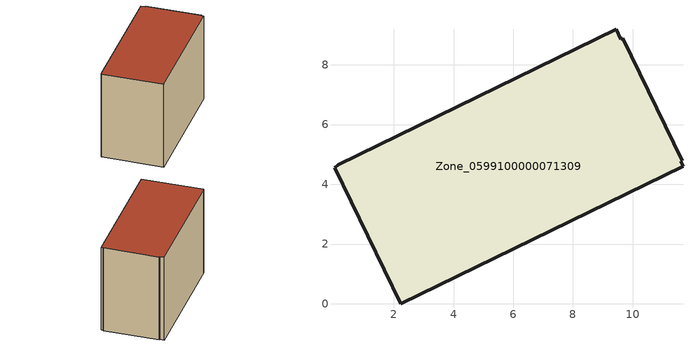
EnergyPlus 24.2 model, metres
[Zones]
Zone_0599100000071309
 floor ground (C_G): 11.6,4.77 11.68,4.61 2.23,0 0.02,4.56 0.14,4.66 9.44,9.19 9.6,8.86 9.66,8.88 11.65,4.8 z0
 wall outside (C_F): 11.65,4.8 9.66,8.88 9.6,8.86 9.44,9.19 0.14,4.66 0.02,4.56 2.23,0 11.68,4.61 11.6,4.77 11.65,4.8 z0:7.49
 roof outside (C_R): 11.6,4.77 11.65,4.8 9.66,8.88 9.6,8.86 9.44,9.19 0.14,4.66 0.02,4.56 2.23,0 11.68,4.61 z7.49
[BUILDING]
Pand.0599100000071309: North Axis=0; Terrain=City; Loads Convergence Tolerance Value=0.04; Temperature Convergence Tolerance Value=0.4; Solar Distribution=FullExterior; Maximum Number of Warmup Days=25; Minimum Number of Warmup Days=1
[Site:Location]
Rotterdam.The.Hague.AP_ZH_NLD Design_Conditions: Latitude=51.96; Longitude=4.45; Time Zone=1; Elevation=-4.5
[SITE:GROUNDTEMPERATURE:BUILDINGSURFACE]
18, 18, 18, 18, 18, 18, 18, 18, 18, 18, 18, 18
[MATERIAL] Thermal Absorptance=0.9; Solar Absorptance=0.7; Visible Absorptance=0.7
Name | Roughness | Thickness | Conductivity | Density | Specific Heat
G.TI.1975-1991 | MediumSmooth | 0.15 | 0.288461 | 540 | 1210
F.TI.1975-1991 | Rough | 0.3 | 0.230769 | 1920 | 840
R.TI.1975-1991 | MediumRough | 0.2 | 0.153846 | 1500 | 1000
[CONSTRUCTION]
C_G: G.TI.1975-1991
C_F: F.TI.1975-1991
C_R: R.TI.1975-1991
[ZONE]
Zone_0599100000071309: Type=1; Multiplier=1; Ceiling Height=Autocalculate; Volume=Autocalculate; Floor Area=autocalculate; Part of Total Floor Area=Yes
[ZONEINFILTRATION:DESIGNFLOWRATE]
Infil_Zone_0599100000071309: Zone or ZoneList or Space or SpaceList=Zone_0599100000071309; Schedule=AlwaysOn; Design Flow Rate Calculation Method=Flow/Area; Flow Rate per Floor Area=0.003; Constant Term Coefficient=1; Temperature Term Coefficient=0; Velocity Term Coefficient=0; Velocity Squared Term Coefficient=0
[HVACTEMPLATE:ZONE:IDEALLOADSAIRSYSTEM]
Zone_0599100000071309: Maximum Heating Supply Air Temperature=50; Minimum Cooling Supply Air Temperature=13; Maximum Heating Supply Air Humidity Ratio=0.0156; Minimum Cooling Supply Air Humidity Ratio=0.0077; Heating Limit=NoLimit; Cooling Limit=NoLimit; Dehumidification Control Type=ConstantSensibleHeatRatio; Cooling Sensible Heat Ratio=0.7; Dehumidification Setpoint=60; Humidification Control Type=None; Humidification Setpoint=30; Outdoor Air Method=None; Outdoor Air Flow Rate per Person=0.00944; Outdoor Air Flow Rate per Zone Floor Area=0; Outdoor Air Flow Rate per Zone=0; Demand Controlled Ventilation Type=None; Outdoor Air Economizer Type=NoEconomizer; Heat Recovery Type=None; Sensible Heat Recovery Effectiveness=0.7; Latent Heat Recovery Effectiveness=0.65
[ZONECONTROL:THERMOSTAT]
ThermostatControl_Zone_0599100000071309: Zone or ZoneList=Zone_0599100000071309; Control Type Schedule=DualSetpointControlType; Control 1=Thermostat_Zone_0599100000071309; Temperature Difference Between Cutout And Setpoint=0
[THERMOSTATSETPOINT:DUALSETPOINT]
Thermostat_Zone_0599100000071309: Heating Setpoint Temperature Schedule=HeatingSetpoint_Zone_0599100000071309; Cooling Setpoint Temperature Schedule=CoolingSetpoint_Zone_0599100000071309
[SCHEDULE:COMPACT]
HeatingSetpoint_Zone_0599100000071309: Through: 12/31, For: AllDays, Until: 24:00, 21
CoolingSetpoint_Zone_0599100000071309: Through: 12/31, For: AllDays, Until: 24:00, 24
DualSetpointControlType: Through: 12/31, For: AllDays, Until: 24:00, 4
AlwaysOn: Through: 12/31, For: AllDays, Until: 24:00, 1
